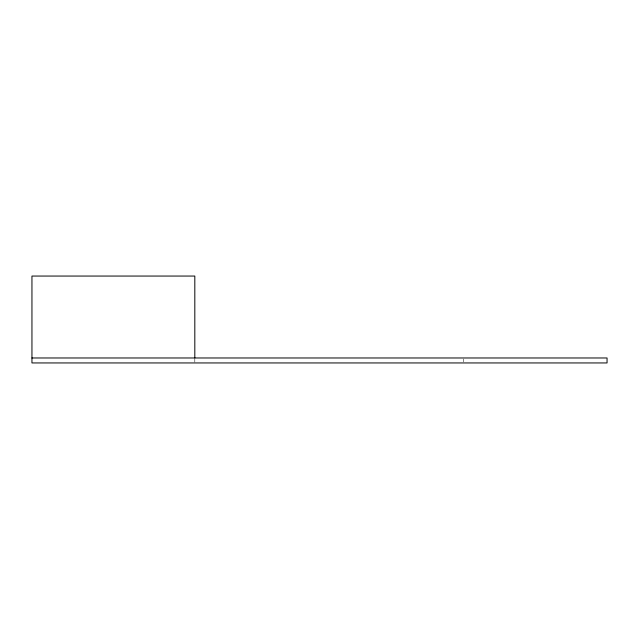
<?xml version="1.0" encoding="UTF-8"?>
<svg xmlns="http://www.w3.org/2000/svg" width="639" height="639" viewBox="0 0 639 639"><rect width="100%" height="100%" fill="white"/><g stroke="black" fill="none" stroke-linecap="round" stroke-linejoin="round"><path stroke-width="0.48" stroke-dasharray="3.19 2.4" d="M463.746 358.974L463.746 361.954M194.815 358.974L194.815 362.944"/><path stroke-width="0.96" d="M31.95 357.976L607.05 357.976L607.05 362.944L31.95 362.944L31.95 276.056L194.815 276.056L194.815 357.976"/></g></svg>
